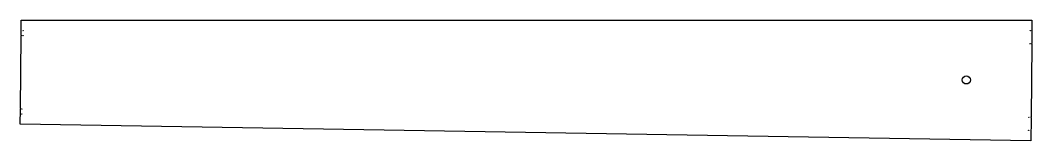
# Model space of a CAD drawing. Header units: millimetres. Extents: x 20 to 2352, y -56 to 221.
import ezdxf

# ---------------------------------------------------------------- set-up
doc = ezdxf.new("R2010")
doc.units = ezdxf.units.MM

msp = doc.modelspace()

# ---------------------------------------------------------------- linework, layer by layer
at = {"color": 7, "linetype": 'Continuous', "lineweight": 25}
for p, q in [((22.2, 186.5), (22.2, 220.8)), ((22.2, 220.8), (2352.5, 220.8)), ((2352.5, 220.8), (2352.5, 167.5)), ((20.8, 17.8), (22.2, 184.8)), ((22.2, 186.5), (22.2, 184.8)), ((2352.5, 165.8), (2351.1, -1.2)), ((2352.5, 165.8), (2352.5, 167.5)), ((20.2, -18.2), (20.8, 16.1)), ((20.8, 17.8), (20.8, 16.1)), ((2350.2, -56.2), (20.2, -18.2)), ((2351.1, -3), (2350.2, -56.2)), ((2351.1, -3), (2351.1, -1.2))]:
    msp.add_line(p, q, dxfattribs=at)
for centre, radius in [((26.9, 196.9), 0.394), ((2349.3, 196.9), 0.394), ((26.7, 185.6), 0.381), ((2348.8, 166.7), 0.381), ((2201.6, 83.5), 9.25), ((23.8, 5.6), 0.394), ((24, 16.9), 0.381), ((2346.1, -2.1), 0.381), ((2345.6, -32.3), 0.394)]:
    msp.add_circle(centre, radius, dxfattribs=at)

doc.saveas('drawing.dxf')
